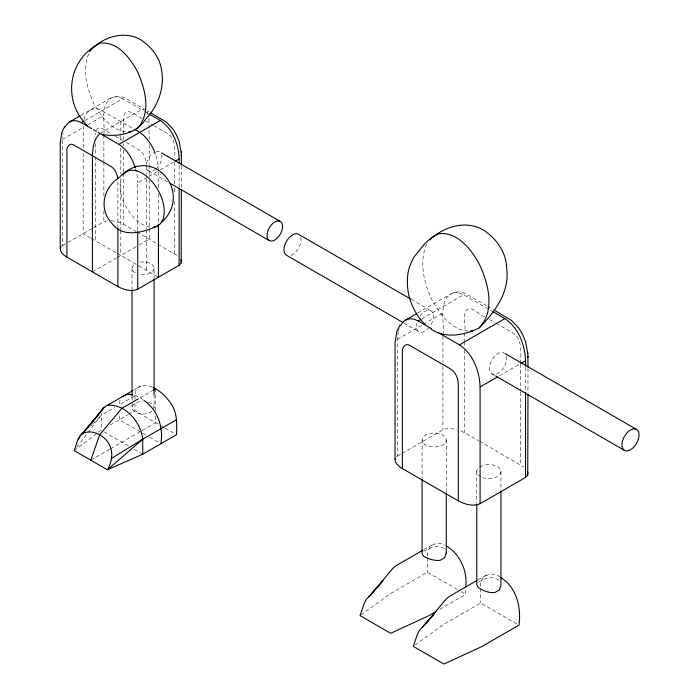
<?xml version="1.0" encoding="UTF-8"?>
<svg xmlns="http://www.w3.org/2000/svg" width="699" height="699" viewBox="0 0 699 699"><rect width="100%" height="100%" fill="white"/><g stroke="black" fill="none" stroke-linecap="round" stroke-linejoin="round"><path stroke-width="0.52" stroke-dasharray="3.5 2.62" d="M60.892 247.079L62.473 245.69L62.595 136.724M83.172 148.022L83.251 125.654M95.317 134.994L95.396 133.194M103.871 133.902C105.182 122.718 99.45 102.98 113.282 97.012C117.677 95.282 122.692 96.567 126.589 98.943L144.413 109.227M396.499 456.709L397.486 456.01L397.486 339.312L398.194 331.885M442.93 334.891C444.975 322.623 437.391 299.469 453.249 292.837C458.072 290.941 463.577 292.357 467.858 294.961L486.574 305.769M427.421 555.801C426.233 546.391 436.761 539.916 444.59 545.203M480.676 586.548C479.392 575.845 491.886 570.55 499.829 576.806M62.875 134.217L63.111 132.592M74.173 450.593L101.189 430.2L101.469 413.406M120.071 400.212L119.363 404.712L134.951 395.713L135.658 391.213L137.729 387.84C141.748 384.38 147.638 384.966 152.137 387.115M84.081 119.651C84.937 111.22 94.688 105.331 101.993 110.695L133.981 129.166M398.413 331.073L399.059 328.644M88.694 53.806C81.844 70.197 87.017 88.852 94.251 104.221C101.224 116.392 111.359 130.687 126.554 131.77M426.722 244.178C418.596 262.457 424.188 283.497 432.358 300.753C440.09 314.227 451.44 330.234 468.391 330.994M96.235 130.075C99.817 124.064 106.947 132.268 110.678 133.5M76.811 447.142L87.349 433.328M88.013 432.471L101.189 415.206L114.819 407.334M90.756 426.11L92.242 424.555M92.984 423.777L101.189 415.206M360.859 614.98L390.365 593.652L427.421 572.254L457.312 589.519M414.988 645.098L443.62 624.399L480.676 603.01L517.111 624.041M81.128 115.213L111.237 97.834M85.051 120.481L122.692 98.751L144.326 111.237M62.473 139.354L83.172 127.401M87.882 124.684L103.871 115.449M100.106 133.518L141.504 109.612L144.457 109.262M137.738 230.556L137.738 182.806L148.092 176.838M149.027 176.288L158.437 170.862M160.324 169.77L173.492 162.168M62.473 245.69L67.174 242.972M68.118 242.431L92.583 228.311M93.526 227.76L103.871 221.793L107.742 220.622M92.408 271.859L116.226 258.114M117.144 257.582L138.21 245.419M139.127 244.886L149.202 239.075L149.202 180.473M133.701 390.059L141.032 385.822M134.767 395.293L140.141 397.748L152.059 390.872M110.276 424.948L127.62 414.944M128.529 414.411L134.951 410.706L160.447 425.429M90.8 460.187L109.682 449.282M110.625 448.741L155.728 422.703L155.728 416.342M417.626 313.012L451.004 293.746M421.847 318.84L463.577 294.751L491.738 311.003M397.486 339.312L422.528 324.86M423.454 324.319L442.93 313.082M499.558 375.756L519.96 363.978M397.486 456.01L401.2 453.869M402.126 453.336L444.145 429.203L448.933 428.373L456.901 429.404M423.76 549.685L433.031 544.329M423.699 551.424C429.64 547.701 438.413 543.979 444.643 549.126M477.95 579.89L486.286 575.085M478.378 582.354C484.232 578.326 493.459 575.128 499.322 580.895L499.89 582.328M439.785 609.345L465.726 594.377L465.726 588.2M113.282 97.012L117.825 96.873L122.692 98.751M453.249 292.837L458.229 292.689L463.577 294.751M111.071 220.535L120.307 222.693L135.99 231.439M460.964 430.767L478.684 440.667M487.509 306.311L493.127 309.552M147.236 110.853L149.105 111.936M145.27 111.788L148.092 113.413M141.836 118.708C136.148 114.767 123.365 105.042 123.714 118.603L123.714 139.319M145.523 120.831L152.889 125.086M153.806 125.619L167.62 133.588C175.641 138.603 175.134 149.708 174.698 157.843M484.678 316.699C478.981 315.599 473.162 305.987 466.862 309.587C462.1 315.747 466.111 324.729 464.695 331.719M489.379 319.417L495.023 322.676M495.967 323.218L512.883 332.986C522.738 339.233 520.764 353.222 520.65 362.938M411.283 299.373L431.003 310.767M115.283 136.165L122.648 140.42M126.336 142.544L139.223 149.988C144.055 152.976 146.248 158.953 146.301 164.431M148.599 170.879L167.454 181.766M403.882 323.034L418.911 331.71M492.009 373.913L494.831 375.538M136.934 231.989L177.572 255.755M479.619 441.209L523.804 467.054M90.643 238.053L83.172 233.737L83.172 153.448M91.578 238.595L116.086 252.741M117.03 253.291L137.799 265.279M138.743 265.821L158.437 277.197M461.052 591.677L465.726 594.377M161.39 425.971L164.23 427.613M165.174 428.155L174.619 433.607M140.141 431.702L119.363 419.706L119.363 414.35M142.98 433.336L145.811 434.97M149.586 437.155L160.919 443.699M104.02 431.833L129.516 446.556M134.243 449.282L141.792 453.642M140.141 397.748L143.216 399.898M146.947 111.683L148.171 114.653M155.921 155.615L157.799 163.356L158.402 169.936M135.492 168.538L137.1 175.3L137.738 182.806M148.939 118.507L149.202 139.232M527.963 368.286L527.963 393.354M525.526 367.316L525.526 391.309M520.65 364.022L520.65 391.143M520.65 392.226L520.65 464.896M500.938 471.572L500.938 490.016M480.676 588.61L480.676 603.01M476.753 471.572L476.753 503.158M464.695 332.803L464.695 340.396M464.695 341.479L464.695 345.822M464.695 350.164L464.695 432.594M446.259 440.003L446.259 492.279M442.93 335.983L442.93 362.161M442.93 366.521L442.93 429.78M427.421 557.854L427.421 572.254M422.074 440.003L422.074 477.976M181.364 165.584L181.364 188.354M179.136 165.418L179.136 187.122M174.698 162.212L174.698 184.012M174.698 188.372L174.698 192.732M174.698 201.461L174.698 253.789M158.437 171.945L158.437 188.223M158.437 193.64L158.437 222.937M155.728 388.758L155.728 411.029M140.202 262.169A11.018 6.361 0 0 1 154.077 268.311L154.077 278.115M154.077 394.594L154.077 407.657M149.202 144.658L149.202 164.195M149.202 165.279L149.202 176.131M146.301 166.607L146.301 174.243M146.301 178.603L146.301 228.756M146.301 229.849L146.301 270.181M134.951 395.713L134.951 398.928M134.951 403.209L134.951 410.706M132.032 268.311L132.032 288.993M132.032 396.77L132.032 402.213M132.032 403.306L132.032 407.657M123.714 143.679L123.714 145.855M123.714 150.215L123.714 172.024M123.714 173.116L123.714 224.353M120.805 121.565L120.805 135.169M120.805 136.218L120.805 141.521M120.805 148.031L120.805 174.077M120.805 178.42L120.805 229.421M120.805 230.513L120.805 255.467M117.904 181.915L117.904 226.616M103.871 134.986L103.871 161.023M103.871 162.107L103.871 195.746M103.871 210.941L103.871 221.793M95.317 143.714L95.317 155.711M95.317 156.803L95.317 240.753M479.855 466.906A12.093 6.981 0 0 1 496.281 466.067A12.093 6.981 0 0 1 498.876 475.469A12.093 6.981 0 0 1 482.799 477.618M480.763 476.762A12.093 6.981 0 0 1 478.378 468.077M506.312 356.114A12.093 6.981 -60 0 1 497.312 373.703A12.093 6.981 -60 0 1 490.305 363.742A12.093 6.981 -60 0 1 504.101 352.969M420.038 316A12.093 6.981 -60 0 1 431.956 311.518A12.093 6.981 -60 0 1 429.876 326.477M429.238 327.315A12.093 6.981 -60 0 1 419.75 332.077A12.093 6.981 -60 0 1 416.7 323.454M300.788 237.45A12.093 6.981 -60 0 1 290.312 255.589M156.13 151.482A11.018 6.361 -60 0 1 160.857 152.95M161.635 154.662A11.018 6.361 -60 0 1 156.13 168.87M155.466 169.42A11.018 6.361 -60 0 1 146.318 165.838M146.58 163.356A11.018 6.361 -60 0 1 153.43 152.766M150.084 227.14A31.263 18.052 60 0 1 127.375 209.167A31.263 18.052 60 0 1 120.813 179.809M154.077 268.311A11.018 6.361 0 0 1 140.202 274.454M135.265 272.811A11.018 6.361 0 0 1 135.265 263.811M148.564 402.143A11.018 6.361 0 0 1 153.701 409.299M152.085 411.3A11.018 6.361 0 0 1 133.282 410.593A11.018 6.361 0 0 1 143.059 401.296M423.699 443.489A12.093 6.981 0 0 0 444.643 443.489A12.093 6.981 0 0 0 434.166 433.022A12.093 6.981 0 0 0 423.699 443.489"/><path stroke-width="1.05" d="M176.506 419.706L142.745 439.199L107.419 469.789C114.898 456.954 112.932 442.415 99.651 434.761C94.566 431.938 88.118 430.654 82.779 433.546C77.056 437.286 76.759 444.861 74.173 450.593L107.419 469.789L142.745 454.193L176.506 434.699C176.943 423.777 177.371 411.991 170.416 402.79C165.881 396.516 160.237 390.654 153.037 387.526M181.364 189.438L181.163 263.007L179.136 265.244L137.738 289.15C131.316 291.999 123.802 289.701 117.904 286.581L66.921 257.145C63.792 255.214 59.485 252.147 60.455 247.927M527.963 394.437L527.745 475.014L525.526 477.469L480.091 503.699C473.04 506.827 464.8 504.311 458.317 500.877L402.371 468.583C398.937 466.46 394.219 463.096 395.276 458.465M90.8 460.187L99.651 434.761L121.967 408.251L138.323 398.797M446.259 493.372L446.259 553.276L444.643 557.767L440.213 560.318C434.332 560.974 428.74 559.086 423.699 556.308L422.074 553.914L422.074 479.06M95.064 418.867L103.968 407.334L132.784 390.584M64.701 126.528L61.818 132.347L60.254 142.596L60.254 248.853M64.99 127.026L67.986 123.041L80.184 115.754M399.933 325.236L396.77 331.623L395.049 342.868L395.049 459.479M400.256 325.778L403.541 321.409L416.7 313.545M103.968 407.334L82.779 433.546L93.701 420.501M89.446 51.752C101.364 37.283 123.994 29.725 141.093 39.974C151.141 46.746 159.363 56.89 161.408 69.079C164.955 87.165 158.323 106.108 145.575 119.162C136.812 133.754 118.044 137.144 102.386 134.601M136.978 128.896C151.893 113.063 145.191 88.214 136.978 70.669C129.542 57.353 117.563 41.573 100.507 43.076C68.074 58.235 61.853 100.927 87.445 125.768M429.728 240.019C443.533 226.598 466.128 219.547 483.769 230.251C496.596 238.691 506.46 252.654 506.626 268.416C510.034 291.789 494.805 312.165 479.252 327.831C464.765 335.197 445.219 339.085 431.047 329.054M479.252 327.831C495.626 310.461 488.269 283.182 479.252 263.934C471.091 249.316 457.95 231.998 439.225 233.649C428.05 237.511 421.514 248.066 414.227 256.69C410.392 263.654 407.43 271.168 407.491 279.242C406.469 295.834 413.327 312.575 424.896 324.397M161.303 222.553C194.383 192.985 152.067 142.718 119.311 177.441C103.478 187.69 98.393 208.468 111.674 223.051C122.727 238.577 143.461 232.461 157.791 225.812M79.931 436.01L101.897 410.706M371.169 594.307L369.046 596.675L392.934 568.278L395.975 565.727L422.834 550.218M372.593 592.726L374.716 590.358M376.84 587.99L378.972 585.613M428.688 620.319L422.31 627.422L446.189 599.026L449.23 596.474L477.024 580.432M430.811 617.942L432.934 615.574M382.991 581.044L366.206 599.55L364.284 603.281L359.994 615.609L390.636 633.303L428.67 615.767L436.08 611.485M434.787 613.399L419.47 630.297L417.539 634.028L413.249 646.357L443.9 664.05L481.934 646.514L518.981 625.124C521.428 607.475 516.64 587.309 500.659 577.4M78.087 439.356L79.572 437.801M100.106 133.518C93.762 138.786 92.792 148.005 92.408 155.746L92.408 271.859M111.324 458.553L142.745 439.199C140.918 422.257 125.436 403.541 107.27 405.315M122.15 396.84L125.453 394.821L129.752 394.297L132.758 394.891M69.839 121.731C73.465 119.774 77.869 120.656 81.294 122.648L84.116 121.023M98.227 132.426L118.926 144.378L160.324 120.473C173.981 129.691 179.765 147.332 179.136 163.243M175.379 161.076L179.136 158.909M152.976 390.339L155.728 388.758M405.569 319.976C409.553 317.818 414.393 318.788 418.142 320.981L420.92 319.373M437.854 332.357L459.444 344.825L504.879 318.595C520.073 328.853 526.338 348.539 525.526 366.224M480.091 503.699L480.091 387.001L497.705 376.831M520.886 363.445L525.526 360.771M128.633 131.796L130.722 131.823M470.383 331.02L472.384 331.046M494.997 310.627L511.563 320.43L518.964 328.338L522.669 334.646L525.508 341.715L527.797 353.598M150.984 113.02L166.414 122.15L173.16 129.359L176.532 135.108L179.127 141.548L181.216 152.373M492.673 311.544L504.879 318.595M149.036 113.954L160.324 120.473M134.916 129.708C144.92 134.199 151.727 143.583 155.239 153.728M161.504 152.889L280.299 221.469A11.018 6.361 -60 0 1 276.804 238.534A11.018 6.361 -60 0 1 267.263 233.029A11.018 6.361 -60 0 1 280.299 221.469M410.339 298.831L298.569 234.305A12.093 6.981 -60 0 0 286.476 241.286A12.093 6.981 -60 0 0 286.476 255.249L402.947 322.492M505.045 353.511L636.536 429.422A12.093 6.981 -60 0 1 632.7 448.155A12.093 6.981 -60 0 1 622.232 442.109A12.093 6.981 -60 0 1 636.536 429.422M81.294 122.648L91.639 128.625M93.517 129.708L96.34 131.342M418.142 320.981L431.283 328.565M170.285 183.4L269.272 240.552M495.766 376.079L624.443 450.374M459.444 344.825C473.092 353.939 479.575 371.082 480.091 387.001M118.926 144.378C127.192 149.542 132.172 158.559 135.222 167.568M143.985 400.431C157.86 409.99 163.557 427.377 160.919 443.699M446.574 546.059C460.353 554.56 467.675 571.223 465.726 587.177M446.102 552.76L446.259 553.276M527.596 471.764L527.963 474.001M181.024 260.045L181.364 262.081M117.816 178.927C117.283 174.086 115.134 168.992 110.826 166.379L73.989 145.112C69.786 141.958 66.108 147.419 66.921 151.395L66.921 257.145M527.911 356.341L527.963 367.193M181.321 154.872L181.364 164.501M527.754 352.698L527.963 357.381M181.172 151.552L181.364 155.825M525.526 392.392L525.526 477.469M500.938 491.1L500.938 585.491L499.322 589.973L494.892 592.525C488.863 593.25 483.324 590.734 478.378 587.676L476.753 584.845L476.753 504.25M458.317 500.877L458.317 384.826C458.264 378.814 455.862 372.252 450.558 368.976L410.13 345.629C405.516 342.161 401.479 348.163 402.371 352.523L402.371 468.583M179.136 188.206L179.136 265.244M158.437 224.029L158.437 277.197M154.077 279.198L154.077 394.594M142.745 439.199L142.745 454.193M137.738 231.64L137.738 289.15M132.032 290.085L132.032 395.678M117.904 227.708L117.904 286.581M123.024 174.925A31.263 18.052 60 0 1 157.791 189.717A31.263 18.052 60 0 1 153.212 227.227"/></g></svg>
